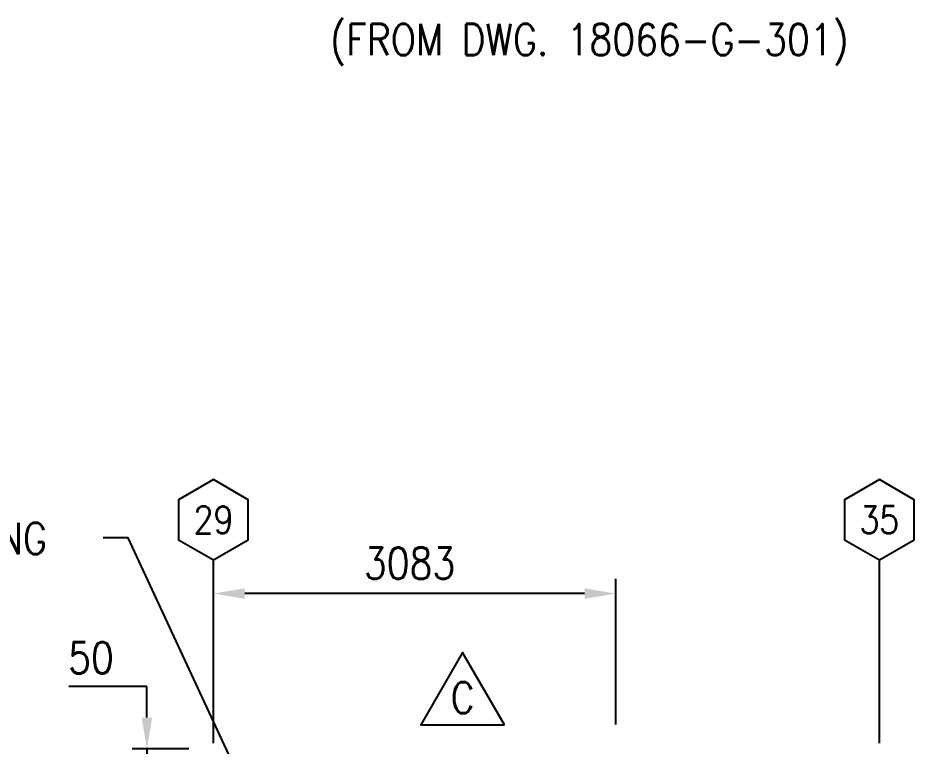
# Model space of a CAD drawing. Extents: x 0 to 68580, y 0 to 45720.
# Drawn here: x 35631 to 42493, y 27664 to 33243 of the extents above; entities that cross this region are included whole.
import ezdxf
from ezdxf.enums import TextEntityAlignment as Align

# ---------------------------------------------------------------- set-up
doc = ezdxf.new("R2010")
doc.units = 0
doc.header["$LTSCALE"] = 40
doc.layers.get('DEFPOINTS').update_dxf_attribs({"linetype": 'CONTINUOUS'})
for name, color, linetype in [('EMS_DIM', 3, 'CONTINUOUS'), ('EMS_REV', 7, 'CONTINUOUS'), ('EMS_TXT', 2, 'CONTINUOUS')]:
    doc.layers.add(name, color=color, linetype=linetype)
doc.styles.add('EMS', font='Romans.shx', dxfattribs={"width": 0.85, "height": 240})
doc.dimstyles.get("Standard").update_dxf_attribs({"dimtxt": 0.125, "dimasz": 0.25, "dimexe": 0.18, "dimexo": 0.0625, "dimgap": 0.09, "dimtad": 0, "dimtih": 1, "dimtoh": 1, "dimzin": 12, "dimcen": 0.09, "dimclrd": 160, "dimclre": 160, "dimclrt": 200, "dimazin": 3, "dimtfac": 1, "dimtofl": 0, "dimtmove": 0, "dimatfit": 3})

# ---------------------------------------------------------------- blocks, each defined once
blk = doc.blocks.new('*U268')
at = {"layer": 'EMS_DIM', "color": 0, "style": 'EMS', "width": 0.85}
blk.add_text('50', height=240, dxfattribs=at).set_placement((36015.4, 28220.6))
blk = doc.blocks.new('*D92')
at = {"layer": 'DEFPOINTS', "color": 0}
for p in [(36618.4, 27592.2), (37127.4, 27642.2), (37127.4, 27592.2)]:
    blk.add_point(p, dxfattribs=at)
at = {"layer": 'EMS_DIM', "color": 0}
for p, q in [((36618.4, 27882.2), (36618.4, 28122.2)), ((36939.9, 27642.2), (36505.9, 27642.2)), ((36939.9, 27592.2), (36505.9, 27592.2)), ((36618.4, 27642.2), (36618.4, 27592.2)), ((36618.4, 27352.2), (36618.4, 27112.2))]:
    blk.add_line(p, q, dxfattribs=at)
for points in [[(36578.4, 27882.2), (36658.4, 27882.2), (36618.4, 27642.2)], [(36578.4, 27352.2), (36658.4, 27352.2), (36618.4, 27592.2)]]:
    blk.add_solid(points, dxfattribs=at)
at = {"layer": 'EMS_REV'}
blk.add_blockref('*U268', (0, 0), dxfattribs=at)
blk = doc.blocks.new('*U310')
at = {"layer": 'EMS_DIM', "color": 0, "style": 'EMS', "width": 0.85}
blk.add_text('3083', height=240, dxfattribs=at).set_placement((38280.4, 28945.5))
blk = doc.blocks.new('*D99')
at = {"layer": 'DEFPOINTS', "color": 0}
for p in [(37127.4, 28833), (37127.4, 27642.2), (40210.5, 27642.2)]:
    blk.add_point(p, dxfattribs=at)
at = {"layer": 'EMS_DIM', "color": 0}
for p, q in [((37127.4, 27829.7), (37127.4, 28945.5)), ((40210.5, 27829.7), (40210.5, 28945.5)), ((39970.5, 28833), (37367.4, 28833))]:
    blk.add_line(p, q, dxfattribs=at)
for points in [[(37367.4, 28873), (37367.4, 28793), (37127.4, 28833)], [(39970.5, 28873), (39970.5, 28793), (40210.5, 28833)]]:
    blk.add_solid(points, dxfattribs=at)
at = {"layer": 'EMS_REV'}
blk.add_blockref('*U310', (0, 0), dxfattribs=at)
blk = doc.blocks.new('*U206')
at = {"layer": 'EMS_TXT', "style": 'EMS', "width": 0.85}
for s, p in [('TOP OF GRATING', (33597.3, 29134.8)), ('EL. 6446 A.B.', (33568.1, 28734.8))]:
    blk.add_text(s, height=240, dxfattribs=at).set_placement(p)
blk = doc.blocks.new('*U221')
at = {"layer": 'EMS_DIM'}
blk.add_lwpolyline([(37261.5, 27566.8), (36476.3, 29261), (36283.6, 29261)], dxfattribs=at)
blk.add_solid([(37297.8, 27583.6), (37362.4, 27349), (37225.2, 27550)], dxfattribs=at)
blk = doc.blocks.new('EMS_REVSYMM')
at = {"layer": 'EMS_REV', "color": 2}
blk.add_lwpolyline([(5.33, 0), (0, 9.23), (-5.33, 0)], close=True, dxfattribs=at)
at = {"layer": 'EMS_REV', "style": 'EMS', "width": 0.85}
blk.add_attdef('RV', text='', height=3.97, dxfattribs=at).set_placement((0, 3.46), align=Align.MIDDLE)

msp = doc.modelspace()

# ---------------------------------------------------------------- linework, layer by layer
at = {"layer": 'EMS_DIM'}
for p, q in [((37127.437, 27686.743), (37127.437, 29091.126)), ((42227.437, 27686.743), (42227.437, 29091.126)), ((36618.428, 28122.211), (36020.229, 28122.211))]:
    msp.add_line(p, q, dxfattribs=at)
at = {"layer": 'EMS_TXT'}
for points in [[(37127.437, 29705.556), (36861.381, 29551.949), (36861.381, 29244.734), (37127.437, 29091.126), (37393.493, 29244.734), (37393.493, 29551.949)], [(42227.437, 29705.556), (41961.381, 29551.949), (41961.381, 29244.734), (42227.437, 29091.126), (42493.493, 29244.734), (42493.493, 29551.949)]]:
    msp.add_lwpolyline(points, close=True, dxfattribs=at)

# ---------------------------------------------------------------- block references
at = {"layer": 'EMS_REV'}
for name in ['*U206', '*U221']:
    msp.add_blockref(name, (0, 0), dxfattribs=at)
at = {"layer": 'EMS_REV', "xscale": 60, "yscale": 60, "zscale": 60}
msp.add_blockref('EMS_REVSYMM', (39036.005, 27827.443), dxfattribs=at).add_auto_attribs({'RV': 'C'})

# ---------------------------------------------------------------- texts
at = {"layer": 'EMS_TXT', "color": 3, "style": 'EMS', "width": 0.85}
msp.add_text('(FROM DWG. 18066-G-301)', height=240, dxfattribs=at).set_placement((40007.44, 32957.181), align=Align.CENTER)
at = {"layer": 'EMS_TXT', "style": 'EMS', "width": 0.85}
for s, p in [('29', (37127.437, 29398.341)), ('35', (42227.437, 29398.341))]:
    msp.add_text(s, height=210, dxfattribs=at).set_placement(p, align=Align.MIDDLE)

# ---------------------------------------------------------------- dimensions: what is measured, and where the dimension line sits
at = {"layer": 'EMS_DIM'}
dim = msp.add_linear_dim(base=(37127.437, 28833.025), p1=(40210.513, 27642.206), p2=(37127.437, 27642.206), dimstyle='Standard', dxfattribs=at)
dim.commit()
dim.dimension.update_dxf_attribs({"geometry": '*D99', "text_midpoint": (38668.975, 29065.525)})
dim = msp.add_linear_dim(base=(36618.428, 27592.206), p1=(37127.437, 27642.206), p2=(37127.437, 27592.206), angle=270, dimstyle='Standard', dxfattribs=at)
dim.commit()
dim.dimension.update_dxf_attribs({"geometry": '*D92', "text_midpoint": (36209.678, 28340.608), "dimtype": 128})

doc.saveas('drawing.dxf')
